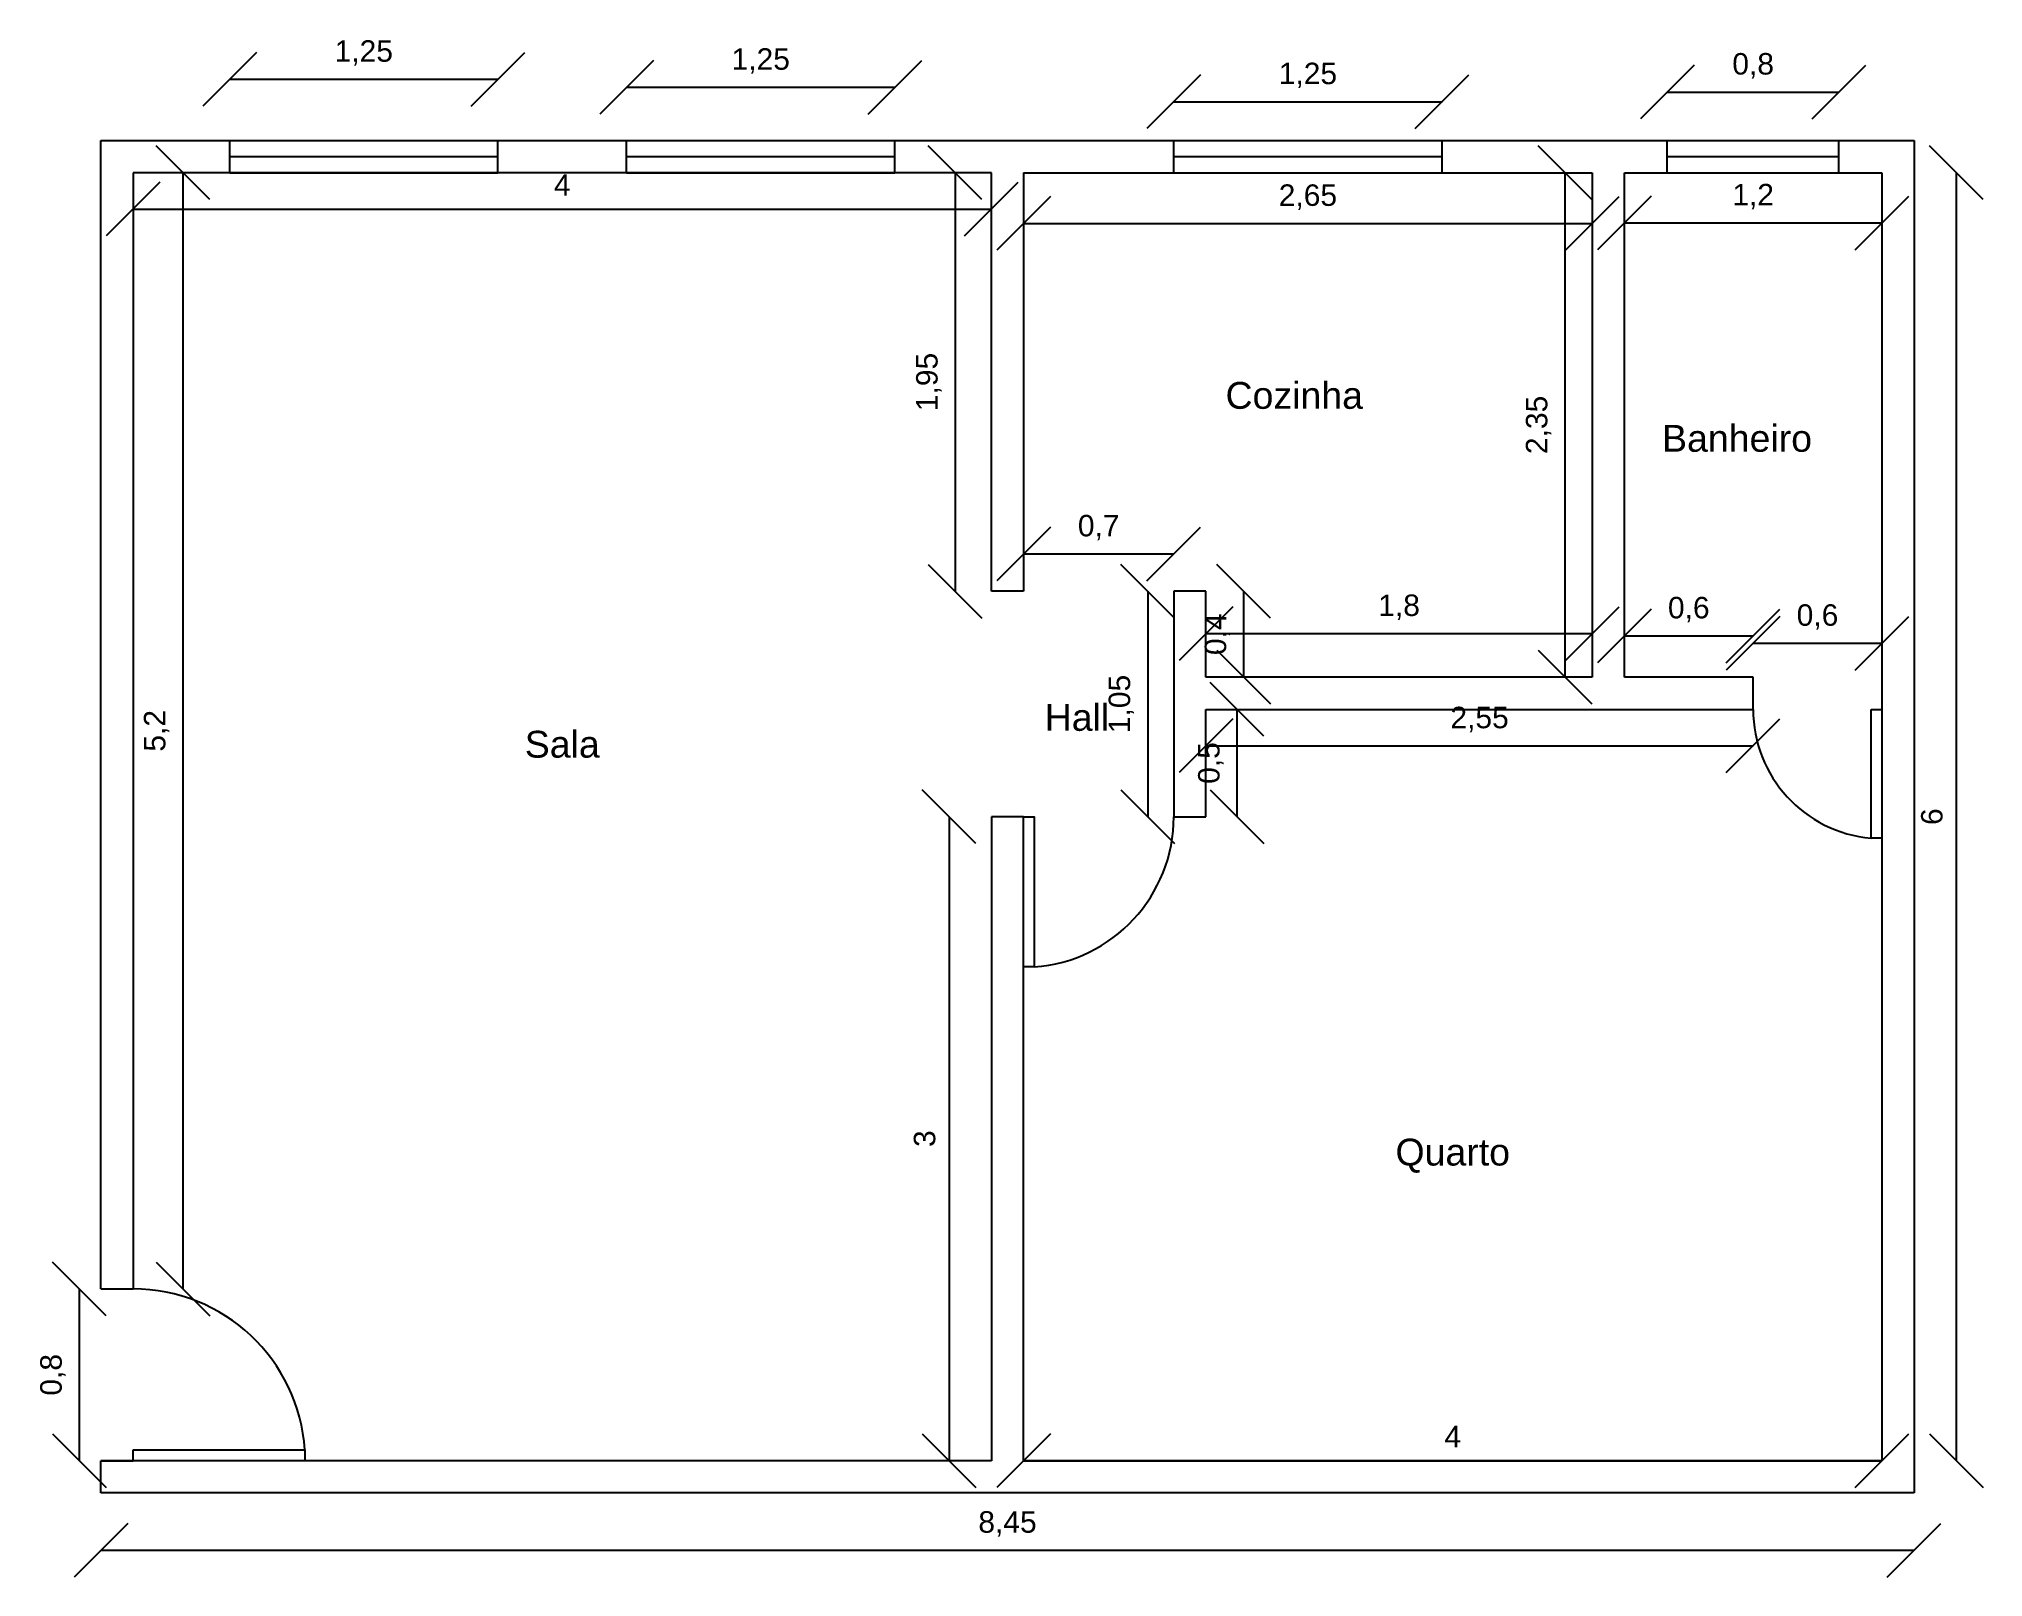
# Model space of a CAD drawing. Header units: millimetres. Extents: x 2755.82 to 2764.88, y 2261.55 to 2268.71.
import ezdxf

# ---------------------------------------------------------------- set-up
doc = ezdxf.new("R2010")
doc.units = ezdxf.units.MM
for name, color, linetype in [('cotas', 7, 'Continuous'), ('paredes', 7, 'Continuous'), ('portas-janelas', 7, 'Continuous')]:
    doc.layers.add(name, color=color, linetype=linetype)
doc.styles.get("Standard").update_dxf_attribs({"font": 'arial.ttf'})
doc.dimstyles.new('cotas-pin1', dxfattribs={"dimscale": 0.1, "dimtxt": 1, "dimasz": 2.5, "dimexe": 1.25, "dimexo": 0.625, "dimtad": 1, "dimtxsty": 'Standard', "dimblk": 'OBLIQUE', "dimcen": 2.5, "dimse1": 1, "dimse2": 1, "dimclrt": 1, "dimadec": 0, "dimazin": 0, "dimtfac": 1, "dimtmove": 0, "dimatfit": 3, "dimfxl": 1, "dimarcsym": 0})

# ---------------------------------------------------------------- blocks, each defined once
blk = doc.blocks.new('janela-grande')
at = {"layer": 'portas-janelas'}
for p, q in [((0, 0), (0, 0.15)), ((0, 0.15), (1.25, 0.15)), ((1.25, 0), (1.25, 0.15)), ((0, 0.075), (1.25, 0.075)), ((0, 0), (1.25, 0)), ((0, 0), (1.25, 0))]:
    blk.add_line(p, q, dxfattribs=at)
blk = doc.blocks.new('janela-menor')
at = {"layer": 'portas-janelas'}
for p, q in [((2763.4092, 2268.0897), (2763.4092, 2268.2397)), ((2763.4092, 2268.2397), (2764.2092, 2268.2397)), ((2763.4092, 2268.1647), (2764.2092, 2268.1647)), ((2764.2092, 2268.0897), (2764.2092, 2268.2397)), ((2763.4092, 2268.0897), (2764.2092, 2268.0897))]:
    blk.add_line(p, q, dxfattribs=at)
blk = doc.blocks.new('porta-banheiro')
at = {"layer": 'portas-janelas'}
blk.add_lwpolyline([(-0.05, 0), (0, 0), (0, -0.6), (-0.05, -0.6)], close=True, dxfattribs=at)
blk.add_arc((0.0023, 0), 0.6023, 180, 265.02089, dxfattribs=at)
blk = doc.blocks.new('porta-quarto')
at = {"layer": 'portas-janelas'}
blk.add_lwpolyline([(0.05, -0.7), (0, -0.7), (0, 0), (0.05, 0), (0.05, -0.7, 0.39269), (0.7, 0)], format="xyb", dxfattribs=at)
blk = doc.blocks.new('porta-entrada')
at = {"layer": 'portas-janelas'}
for p, q in [((0, 0), (0, 0.05)), ((0, 0.05), (0.8, 0.05)), ((0.8, 0), (0, 0)), ((0.8, 0.05), (0.8, 0))]:
    blk.add_line(p, q, dxfattribs=at)
blk.add_arc((0, -0.0017), 0.8017, 3.69522, 90, dxfattribs=at)
blk = doc.blocks.new('_Oblique')
at = {"color": 0, "linetype": 'ByBlock', "lineweight": -2}
blk.add_line((-0.5, -0.5), (0.5, 0.5), dxfattribs=at)
blk = doc.blocks.new('*D12')
at = {"layer": 'cotas', "color": 0, "lineweight": -2, "transparency": 16777216}
blk.add_line((2756.2592, 2267.9202), (2760.2592, 2267.9202), dxfattribs=at)
at = {"layer": 'Defpoints', "color": 0, "transparency": 16777216}
for p in [(2756.2592, 2268.0897), (2760.2592, 2268.0897), (2760.2592, 2267.9202)]:
    blk.add_point(p, dxfattribs=at)
at = {"layer": 'cotas', "color": 0, "lineweight": -2, "transparency": 16777216, "xscale": 0.25, "yscale": 0.25, "zscale": 0.25, "rotation": 180}
blk.add_blockref('_Oblique', (2756.2592, 2267.9202), dxfattribs=at)
at = {"layer": 'cotas', "color": 0, "lineweight": -2, "transparency": 16777216, "xscale": 0.25, "yscale": 0.25, "zscale": 0.25}
blk.add_blockref('_Oblique', (2760.2592, 2267.9202), dxfattribs=at)
at = {"layer": 'cotas', "color": 1, "transparency": 16777216, "insert": (2758.2592, 2268.0327), "char_height": 0.1, "attachment_point": 5}
blk.add_mtext('4', dxfattribs=at)
blk = doc.blocks.new('*D16')
at = {"layer": 'cotas', "color": 0, "lineweight": -2, "transparency": 16777216}
blk.add_line((2760.0902, 2268.0897), (2760.0902, 2266.1397), dxfattribs=at)
at = {"layer": 'Defpoints', "color": 0, "transparency": 16777216}
for p in [(2760.2592, 2268.0897), (2760.0902, 2266.1397), (2760.2592, 2266.1397)]:
    blk.add_point(p, dxfattribs=at)
at = {"layer": 'cotas', "color": 0, "lineweight": -2, "transparency": 16777216, "xscale": 0.25, "yscale": 0.25, "zscale": 0.25}
for p, rotation in [((2760.0902, 2268.0897), 90), ((2760.0902, 2266.1397), 270)]:
    blk.add_blockref('_Oblique', p, dxfattribs=dict(at, rotation=rotation))
at = {"layer": 'cotas', "color": 1, "transparency": 16777216, "insert": (2759.9676, 2267.1147), "char_height": 0.1, "attachment_point": 5, "rotation": 90}
blk.add_mtext('1,95', dxfattribs=at)
blk = doc.blocks.new('*D17')
at = {"layer": 'cotas', "color": 0, "lineweight": -2, "transparency": 16777216}
blk.add_line((2761.2592, 2265.4198), (2763.8092, 2265.4198), dxfattribs=at)
at = {"layer": 'Defpoints', "color": 0, "transparency": 16777216}
for p in [(2761.2592, 2265.5897), (2763.8092, 2265.5897), (2763.8092, 2265.4198)]:
    blk.add_point(p, dxfattribs=at)
at = {"layer": 'cotas', "color": 0, "lineweight": -2, "transparency": 16777216, "xscale": 0.25, "yscale": 0.25, "zscale": 0.25, "rotation": 180}
blk.add_blockref('_Oblique', (2761.2592, 2265.4198), dxfattribs=at)
at = {"layer": 'cotas', "color": 0, "lineweight": -2, "transparency": 16777216, "xscale": 0.25, "yscale": 0.25, "zscale": 0.25}
blk.add_blockref('_Oblique', (2763.8092, 2265.4198), dxfattribs=at)
at = {"layer": 'cotas', "color": 1, "transparency": 16777216, "insert": (2762.5342, 2265.5424), "char_height": 0.1, "attachment_point": 5}
blk.add_mtext('2,55', dxfattribs=at)
blk = doc.blocks.new('*D18')
at = {"layer": 'cotas', "color": 0, "lineweight": -2, "transparency": 16777216}
blk.add_line((2763.2092, 2267.8557), (2764.4092, 2267.8557), dxfattribs=at)
at = {"layer": 'Defpoints', "color": 0, "transparency": 16777216}
for p in [(2763.2092, 2268.0897), (2764.4092, 2268.0897), (2764.4092, 2267.8557)]:
    blk.add_point(p, dxfattribs=at)
at = {"layer": 'cotas', "color": 0, "lineweight": -2, "transparency": 16777216, "xscale": 0.25, "yscale": 0.25, "zscale": 0.25, "rotation": 180}
blk.add_blockref('_Oblique', (2763.2092, 2267.8557), dxfattribs=at)
at = {"layer": 'cotas', "color": 0, "lineweight": -2, "transparency": 16777216, "xscale": 0.25, "yscale": 0.25, "zscale": 0.25}
blk.add_blockref('_Oblique', (2764.4092, 2267.8557), dxfattribs=at)
at = {"layer": 'cotas', "color": 1, "transparency": 16777216, "insert": (2763.8092, 2267.9782), "char_height": 0.1, "attachment_point": 5}
blk.add_mtext('1,2', dxfattribs=at)
blk = doc.blocks.new('*D19')
at = {"layer": 'cotas', "color": 0, "lineweight": -2, "transparency": 16777216}
blk.add_line((2762.932, 2268.0897), (2762.932, 2265.7397), dxfattribs=at)
at = {"layer": 'Defpoints', "color": 0, "transparency": 16777216}
for p in [(2763.0592, 2268.0897), (2762.932, 2265.7397), (2763.0592, 2265.7397)]:
    blk.add_point(p, dxfattribs=at)
at = {"layer": 'cotas', "color": 0, "lineweight": -2, "transparency": 16777216, "xscale": 0.25, "yscale": 0.25, "zscale": 0.25}
for p, rotation in [((2762.932, 2268.0897), 90), ((2762.932, 2265.7397), 270)]:
    blk.add_blockref('_Oblique', p, dxfattribs=dict(at, rotation=rotation))
at = {"layer": 'cotas', "color": 1, "transparency": 16777216, "insert": (2762.8094, 2266.9147), "char_height": 0.1, "attachment_point": 5, "rotation": 90}
blk.add_mtext('2,35', dxfattribs=at)
blk = doc.blocks.new('*D20')
at = {"layer": 'cotas', "color": 0, "lineweight": -2, "transparency": 16777216}
blk.add_line((2760.4092, 2266.3136), (2761.1092, 2266.3136), dxfattribs=at)
at = {"layer": 'Defpoints', "color": 0, "transparency": 16777216}
for p in [(2761.1092, 2266.3136), (2760.4092, 2266.1397), (2761.1092, 2266.1397)]:
    blk.add_point(p, dxfattribs=at)
at = {"layer": 'cotas', "color": 0, "lineweight": -2, "transparency": 16777216, "xscale": 0.25, "yscale": 0.25, "zscale": 0.25, "rotation": 180}
blk.add_blockref('_Oblique', (2760.4092, 2266.3136), dxfattribs=at)
at = {"layer": 'cotas', "color": 0, "lineweight": -2, "transparency": 16777216, "xscale": 0.25, "yscale": 0.25, "zscale": 0.25}
blk.add_blockref('_Oblique', (2761.1092, 2266.3136), dxfattribs=at)
at = {"layer": 'cotas', "color": 1, "transparency": 16777216, "insert": (2760.7592, 2266.4362), "char_height": 0.1, "attachment_point": 5}
blk.add_mtext('0,7', dxfattribs=at)
blk = doc.blocks.new('*D21')
at = {"layer": 'cotas', "color": 0, "lineweight": -2, "transparency": 16777216}
blk.add_line((2761.2592, 2265.9427), (2763.0592, 2265.9427), dxfattribs=at)
at = {"layer": 'Defpoints', "color": 0, "transparency": 16777216}
for p in [(2763.0592, 2265.9427), (2761.2592, 2265.7397), (2763.0592, 2265.7397)]:
    blk.add_point(p, dxfattribs=at)
at = {"layer": 'cotas', "color": 0, "lineweight": -2, "transparency": 16777216, "xscale": 0.25, "yscale": 0.25, "zscale": 0.25, "rotation": 180}
blk.add_blockref('_Oblique', (2761.2592, 2265.9427), dxfattribs=at)
at = {"layer": 'cotas', "color": 0, "lineweight": -2, "transparency": 16777216, "xscale": 0.25, "yscale": 0.25, "zscale": 0.25}
blk.add_blockref('_Oblique', (2763.0592, 2265.9427), dxfattribs=at)
at = {"layer": 'cotas', "color": 1, "transparency": 16777216, "insert": (2762.1592, 2266.0653), "char_height": 0.1, "attachment_point": 5}
blk.add_mtext('1,8', dxfattribs=at)
blk = doc.blocks.new('*D22')
at = {"layer": 'cotas', "color": 0, "lineweight": -2, "transparency": 16777216}
blk.add_line((2760.9876, 2266.1397), (2760.9876, 2265.0897), dxfattribs=at)
at = {"layer": 'Defpoints', "color": 0, "transparency": 16777216}
for p in [(2761.1092, 2266.1397), (2760.9876, 2265.0897), (2761.1092, 2265.0897)]:
    blk.add_point(p, dxfattribs=at)
at = {"layer": 'cotas', "color": 0, "lineweight": -2, "transparency": 16777216, "xscale": 0.25, "yscale": 0.25, "zscale": 0.25}
for p, rotation in [((2760.9876, 2266.1397), 90), ((2760.9876, 2265.0897), 270)]:
    blk.add_blockref('_Oblique', p, dxfattribs=dict(at, rotation=rotation))
at = {"layer": 'cotas', "color": 1, "transparency": 16777216, "insert": (2760.865, 2265.6147), "char_height": 0.1, "attachment_point": 5, "rotation": 90}
blk.add_mtext('1,05', dxfattribs=at)
blk = doc.blocks.new('*D23')
at = {"layer": 'cotas', "color": 0, "lineweight": -2, "transparency": 16777216}
blk.add_line((2760.4092, 2262.0897), (2764.4092, 2262.0897), dxfattribs=at)
at = {"layer": 'Defpoints', "color": 0, "transparency": 16777216}
for p in [(2760.4092, 2262.0897), (2764.4092, 2262.0897), (2764.4092, 2262.0897)]:
    blk.add_point(p, dxfattribs=at)
at = {"layer": 'cotas', "color": 0, "lineweight": -2, "transparency": 16777216, "xscale": 0.25, "yscale": 0.25, "zscale": 0.25, "rotation": 180}
blk.add_blockref('_Oblique', (2760.4092, 2262.0897), dxfattribs=at)
at = {"layer": 'cotas', "color": 0, "lineweight": -2, "transparency": 16777216, "xscale": 0.25, "yscale": 0.25, "zscale": 0.25}
blk.add_blockref('_Oblique', (2764.4092, 2262.0897), dxfattribs=at)
at = {"layer": 'cotas', "color": 1, "transparency": 16777216, "insert": (2762.4092, 2262.2022), "char_height": 0.1, "attachment_point": 5}
blk.add_mtext('4', dxfattribs=at)
blk = doc.blocks.new('*D24')
at = {"layer": 'cotas', "color": 0, "lineweight": -2, "transparency": 16777216}
blk.add_line((2764.756, 2268.0897), (2764.756, 2262.0897), dxfattribs=at)
at = {"layer": 'Defpoints', "color": 0, "transparency": 16777216}
for p in [(2764.4092, 2268.0897), (2764.4092, 2262.0897), (2764.756, 2262.0897)]:
    blk.add_point(p, dxfattribs=at)
at = {"layer": 'cotas', "color": 0, "lineweight": -2, "transparency": 16777216, "xscale": 0.25, "yscale": 0.25, "zscale": 0.25}
for p, rotation in [((2764.756, 2268.0897), 90), ((2764.756, 2262.0897), 270)]:
    blk.add_blockref('_Oblique', p, dxfattribs=dict(at, rotation=rotation))
at = {"layer": 'cotas', "color": 1, "transparency": 16777216, "insert": (2764.6424, 2265.0897), "char_height": 0.1, "attachment_point": 5, "rotation": 90}
blk.add_mtext('6', dxfattribs=at)
blk = doc.blocks.new('*D25')
at = {"layer": 'cotas', "color": 0, "lineweight": -2, "transparency": 16777216}
blk.add_line((2756.4913, 2268.0897), (2756.4913, 2262.8897), dxfattribs=at)
at = {"layer": 'Defpoints', "color": 0, "transparency": 16777216}
for p in [(2756.2592, 2268.0897), (2756.2592, 2262.8897), (2756.4913, 2262.8897)]:
    blk.add_point(p, dxfattribs=at)
at = {"layer": 'cotas', "color": 0, "lineweight": -2, "transparency": 16777216, "xscale": 0.25, "yscale": 0.25, "zscale": 0.25}
for p, rotation in [((2756.4913, 2268.0897), 90), ((2756.4913, 2262.8897), 270)]:
    blk.add_blockref('_Oblique', p, dxfattribs=dict(at, rotation=rotation))
at = {"layer": 'cotas', "color": 1, "transparency": 16777216, "insert": (2756.3687, 2265.4897), "char_height": 0.1, "attachment_point": 5, "rotation": 90}
blk.add_mtext('5,2', dxfattribs=at)
blk = doc.blocks.new('*D26')
at = {"layer": 'cotas', "color": 0, "lineweight": -2, "transparency": 16777216}
blk.add_line((2760.0618, 2265.0897), (2760.0618, 2262.0897), dxfattribs=at)
at = {"layer": 'Defpoints', "color": 0, "transparency": 16777216}
for p in [(2760.2592, 2265.0897), (2760.0618, 2262.0897), (2760.2592, 2262.0897)]:
    blk.add_point(p, dxfattribs=at)
at = {"layer": 'cotas', "color": 0, "lineweight": -2, "transparency": 16777216, "xscale": 0.25, "yscale": 0.25, "zscale": 0.25}
for p, rotation in [((2760.0618, 2265.0897), 90), ((2760.0618, 2262.0897), 270)]:
    blk.add_blockref('_Oblique', p, dxfattribs=dict(at, rotation=rotation))
at = {"layer": 'cotas', "color": 1, "transparency": 16777216, "insert": (2759.9482, 2263.5897), "char_height": 0.1, "attachment_point": 5, "rotation": 90}
blk.add_mtext('3', dxfattribs=at)
blk = doc.blocks.new('*D27')
at = {"layer": 'cotas', "color": 0, "lineweight": -2, "transparency": 16777216}
blk.add_line((2760.4092, 2267.8531), (2763.0592, 2267.8531), dxfattribs=at)
at = {"layer": 'Defpoints', "color": 0, "transparency": 16777216}
for p in [(2760.4092, 2268.0897), (2763.0592, 2268.0897), (2763.0592, 2267.8531)]:
    blk.add_point(p, dxfattribs=at)
at = {"layer": 'cotas', "color": 0, "lineweight": -2, "transparency": 16777216, "xscale": 0.25, "yscale": 0.25, "zscale": 0.25, "rotation": 180}
blk.add_blockref('_Oblique', (2760.4092, 2267.8531), dxfattribs=at)
at = {"layer": 'cotas', "color": 0, "lineweight": -2, "transparency": 16777216, "xscale": 0.25, "yscale": 0.25, "zscale": 0.25}
blk.add_blockref('_Oblique', (2763.0592, 2267.8531), dxfattribs=at)
at = {"layer": 'cotas', "color": 1, "transparency": 16777216, "insert": (2761.7342, 2267.9757), "char_height": 0.1, "attachment_point": 5}
blk.add_mtext('2,65', dxfattribs=at)
blk = doc.blocks.new('*D28')
at = {"layer": 'cotas', "color": 0, "lineweight": -2, "transparency": 16777216}
blk.add_line((2763.2092, 2265.9316), (2763.8092, 2265.9316), dxfattribs=at)
at = {"layer": 'Defpoints', "color": 0, "transparency": 16777216}
for p in [(2763.8092, 2265.9316), (2763.2092, 2265.7397), (2763.8092, 2265.7397)]:
    blk.add_point(p, dxfattribs=at)
at = {"layer": 'cotas', "color": 0, "lineweight": -2, "transparency": 16777216, "xscale": 0.25, "yscale": 0.25, "zscale": 0.25, "rotation": 180}
blk.add_blockref('_Oblique', (2763.2092, 2265.9316), dxfattribs=at)
at = {"layer": 'cotas', "color": 0, "lineweight": -2, "transparency": 16777216, "xscale": 0.25, "yscale": 0.25, "zscale": 0.25}
blk.add_blockref('_Oblique', (2763.8092, 2265.9316), dxfattribs=at)
at = {"layer": 'cotas', "color": 1, "transparency": 16777216, "insert": (2763.5092, 2266.0542), "char_height": 0.1, "attachment_point": 5}
blk.add_mtext('0,6', dxfattribs=at)
blk = doc.blocks.new('*D29')
at = {"layer": 'cotas', "color": 0, "lineweight": -2, "transparency": 16777216}
blk.add_line((2763.4092, 2268.4649), (2764.2092, 2268.4649), dxfattribs=at)
at = {"layer": 'Defpoints', "color": 0, "transparency": 16777216}
for p in [(2764.2092, 2268.4649), (2763.4092, 2268.2397), (2764.2092, 2268.2397)]:
    blk.add_point(p, dxfattribs=at)
at = {"layer": 'cotas', "color": 0, "lineweight": -2, "transparency": 16777216, "xscale": 0.25, "yscale": 0.25, "zscale": 0.25, "rotation": 180}
blk.add_blockref('_Oblique', (2763.4092, 2268.4649), dxfattribs=at)
at = {"layer": 'cotas', "color": 0, "lineweight": -2, "transparency": 16777216, "xscale": 0.25, "yscale": 0.25, "zscale": 0.25}
blk.add_blockref('_Oblique', (2764.2092, 2268.4649), dxfattribs=at)
at = {"layer": 'cotas', "color": 1, "transparency": 16777216, "insert": (2763.8092, 2268.5875), "char_height": 0.1, "attachment_point": 5}
blk.add_mtext('0,8', dxfattribs=at)
blk = doc.blocks.new('*D30')
at = {"layer": 'cotas', "color": 0, "lineweight": -2, "transparency": 16777216}
blk.add_line((2761.1092, 2268.4201), (2762.3592, 2268.4201), dxfattribs=at)
at = {"layer": 'Defpoints', "color": 0, "transparency": 16777216}
for p in [(2762.3592, 2268.4201), (2761.1092, 2268.2397), (2762.3592, 2268.2397)]:
    blk.add_point(p, dxfattribs=at)
at = {"layer": 'cotas', "color": 0, "lineweight": -2, "transparency": 16777216, "xscale": 0.25, "yscale": 0.25, "zscale": 0.25, "rotation": 180}
blk.add_blockref('_Oblique', (2761.1092, 2268.4201), dxfattribs=at)
at = {"layer": 'cotas', "color": 0, "lineweight": -2, "transparency": 16777216, "xscale": 0.25, "yscale": 0.25, "zscale": 0.25}
blk.add_blockref('_Oblique', (2762.3592, 2268.4201), dxfattribs=at)
at = {"layer": 'cotas', "color": 1, "transparency": 16777216, "insert": (2761.7342, 2268.5427), "char_height": 0.1, "attachment_point": 5}
blk.add_mtext('1,25', dxfattribs=at)
blk = doc.blocks.new('*D31')
at = {"layer": 'cotas', "color": 0, "lineweight": -2, "transparency": 16777216}
blk.add_line((2758.5592, 2268.4873), (2759.8092, 2268.4873), dxfattribs=at)
at = {"layer": 'Defpoints', "color": 0, "transparency": 16777216}
for p in [(2759.8092, 2268.4873), (2758.5592, 2268.2397), (2759.8092, 2268.2397)]:
    blk.add_point(p, dxfattribs=at)
at = {"layer": 'cotas', "color": 0, "lineweight": -2, "transparency": 16777216, "xscale": 0.25, "yscale": 0.25, "zscale": 0.25, "rotation": 180}
blk.add_blockref('_Oblique', (2758.5592, 2268.4873), dxfattribs=at)
at = {"layer": 'cotas', "color": 0, "lineweight": -2, "transparency": 16777216, "xscale": 0.25, "yscale": 0.25, "zscale": 0.25}
blk.add_blockref('_Oblique', (2759.8092, 2268.4873), dxfattribs=at)
at = {"layer": 'cotas', "color": 1, "transparency": 16777216, "insert": (2759.1842, 2268.6099), "char_height": 0.1, "attachment_point": 5}
blk.add_mtext('1,25', dxfattribs=at)
blk = doc.blocks.new('*D32')
at = {"layer": 'cotas', "color": 0, "lineweight": -2, "transparency": 16777216}
blk.add_line((2756.7092, 2268.5246), (2757.9592, 2268.5246), dxfattribs=at)
at = {"layer": 'Defpoints', "color": 0, "transparency": 16777216}
for p in [(2757.9592, 2268.5246), (2756.7092, 2268.2397), (2757.9592, 2268.2397)]:
    blk.add_point(p, dxfattribs=at)
at = {"layer": 'cotas', "color": 0, "lineweight": -2, "transparency": 16777216, "xscale": 0.25, "yscale": 0.25, "zscale": 0.25, "rotation": 180}
blk.add_blockref('_Oblique', (2756.7092, 2268.5246), dxfattribs=at)
at = {"layer": 'cotas', "color": 0, "lineweight": -2, "transparency": 16777216, "xscale": 0.25, "yscale": 0.25, "zscale": 0.25}
blk.add_blockref('_Oblique', (2757.9592, 2268.5246), dxfattribs=at)
at = {"layer": 'cotas', "color": 1, "transparency": 16777216, "insert": (2757.3342, 2268.6472), "char_height": 0.1, "attachment_point": 5}
blk.add_mtext('1,25', dxfattribs=at)
blk = doc.blocks.new('*D33')
at = {"layer": 'cotas', "color": 0, "lineweight": -2, "transparency": 16777216}
blk.add_line((2761.4043, 2265.0897), (2761.4043, 2265.5897), dxfattribs=at)
at = {"layer": 'Defpoints', "color": 0, "transparency": 16777216}
for p in [(2761.2592, 2265.5897), (2761.4043, 2265.5897), (2761.2592, 2265.0897)]:
    blk.add_point(p, dxfattribs=at)
at = {"layer": 'cotas', "color": 0, "lineweight": -2, "transparency": 16777216, "xscale": 0.25, "yscale": 0.25, "zscale": 0.25}
for p, rotation in [((2761.4043, 2265.5897), 90), ((2761.4043, 2265.0897), 270)]:
    blk.add_blockref('_Oblique', p, dxfattribs=dict(at, rotation=rotation))
at = {"layer": 'cotas', "color": 1, "transparency": 16777216, "insert": (2761.2817, 2265.3397), "char_height": 0.1, "attachment_point": 5, "rotation": 90}
blk.add_mtext('0,5', dxfattribs=at)
blk = doc.blocks.new('*D34')
at = {"layer": 'cotas', "color": 0, "lineweight": -2, "transparency": 16777216}
blk.add_line((2761.4352, 2265.7397), (2761.4352, 2266.1397), dxfattribs=at)
at = {"layer": 'Defpoints', "color": 0, "transparency": 16777216}
for p in [(2761.2592, 2266.1397), (2761.4352, 2266.1397), (2761.2592, 2265.7397)]:
    blk.add_point(p, dxfattribs=at)
at = {"layer": 'cotas', "color": 0, "lineweight": -2, "transparency": 16777216, "xscale": 0.25, "yscale": 0.25, "zscale": 0.25}
for p, rotation in [((2761.4352, 2266.1397), 90), ((2761.4352, 2265.7397), 270)]:
    blk.add_blockref('_Oblique', p, dxfattribs=dict(at, rotation=rotation))
at = {"layer": 'cotas', "color": 1, "transparency": 16777216, "insert": (2761.3126, 2265.9397), "char_height": 0.1, "attachment_point": 5, "rotation": 90}
blk.add_mtext('0,4', dxfattribs=at)
blk = doc.blocks.new('*D35')
at = {"layer": 'cotas', "color": 0, "lineweight": -2, "transparency": 16777216}
blk.add_line((2756.1092, 2261.6725), (2764.5592, 2261.6725), dxfattribs=at)
at = {"layer": 'Defpoints', "color": 0, "transparency": 16777216}
for p in [(2756.1092, 2261.9397), (2764.5592, 2261.9397), (2764.5592, 2261.6725)]:
    blk.add_point(p, dxfattribs=at)
at = {"layer": 'cotas', "color": 0, "lineweight": -2, "transparency": 16777216, "xscale": 0.25, "yscale": 0.25, "zscale": 0.25, "rotation": 180}
blk.add_blockref('_Oblique', (2756.1092, 2261.6725), dxfattribs=at)
at = {"layer": 'cotas', "color": 0, "lineweight": -2, "transparency": 16777216, "xscale": 0.25, "yscale": 0.25, "zscale": 0.25}
blk.add_blockref('_Oblique', (2764.5592, 2261.6725), dxfattribs=at)
at = {"layer": 'cotas', "color": 1, "transparency": 16777216, "insert": (2760.3342, 2261.795), "char_height": 0.1, "attachment_point": 5}
blk.add_mtext('8,45', dxfattribs=at)
blk = doc.blocks.new('*D37')
at = {"layer": 'cotas', "color": 0, "lineweight": -2, "transparency": 16777216}
blk.add_line((2756.0082, 2262.8897), (2756.0082, 2262.0897), dxfattribs=at)
at = {"layer": 'Defpoints', "color": 0, "transparency": 16777216}
for p in [(2756.1092, 2262.8897), (2756.0082, 2262.0897), (2756.1092, 2262.0897)]:
    blk.add_point(p, dxfattribs=at)
at = {"layer": 'cotas', "color": 0, "lineweight": -2, "transparency": 16777216, "xscale": 0.25, "yscale": 0.25, "zscale": 0.25}
for p, rotation in [((2756.0082, 2262.8897), 90), ((2756.0082, 2262.0897), 270)]:
    blk.add_blockref('_Oblique', p, dxfattribs=dict(at, rotation=rotation))
at = {"layer": 'cotas', "color": 1, "transparency": 16777216, "insert": (2755.8856, 2262.4897), "char_height": 0.1, "attachment_point": 5, "rotation": 90}
blk.add_mtext('0,8', dxfattribs=at)
blk = doc.blocks.new('*D38')
at = {"layer": 'cotas', "color": 0, "lineweight": -2, "transparency": 16777216}
blk.add_line((2764.4092, 2265.8971), (2763.8092, 2265.8971), dxfattribs=at)
at = {"layer": 'Defpoints', "color": 0, "transparency": 16777216}
for p in [(2763.8092, 2265.8971), (2763.8092, 2265.5897), (2764.4092, 2265.5897)]:
    blk.add_point(p, dxfattribs=at)
at = {"layer": 'cotas', "color": 0, "lineweight": -2, "transparency": 16777216, "xscale": 0.25, "yscale": 0.25, "zscale": 0.25, "rotation": 180}
blk.add_blockref('_Oblique', (2763.8092, 2265.8971), dxfattribs=at)
at = {"layer": 'cotas', "color": 0, "lineweight": -2, "transparency": 16777216, "xscale": 0.25, "yscale": 0.25, "zscale": 0.25}
blk.add_blockref('_Oblique', (2764.4092, 2265.8971), dxfattribs=at)
at = {"layer": 'cotas', "color": 1, "transparency": 16777216, "insert": (2764.1092, 2266.0197), "char_height": 0.1, "attachment_point": 5}
blk.add_mtext('0,6', dxfattribs=at)

msp = doc.modelspace()

# ---------------------------------------------------------------- linework, layer by layer
at = {"layer": 'paredes'}
for p, q in [((2756.1092, 2268.0897), (2756.1092, 2268.2397)), ((2756.1092, 2268.2397), (2763.0592, 2268.2397)), ((2763.0592, 2268.2397), (2764.2592, 2268.2397)), ((2764.2592, 2268.2397), (2764.4092, 2268.2397)), ((2764.4092, 2268.2397), (2764.5592, 2268.2397)), ((2764.5592, 2268.2397), (2764.5592, 2261.9397)), ((2756.1092, 2262.8897), (2756.1092, 2268.0897)), ((2760.2592, 2268.0897), (2756.2592, 2268.0897)), ((2756.2592, 2268.0897), (2756.2592, 2262.8897)), ((2760.2592, 2266.1397), (2760.2592, 2268.0897)), ((2760.4092, 2268.0897), (2763.0592, 2268.0897)), ((2760.4092, 2268.0897), (2760.4092, 2266.1397)), ((2763.0592, 2268.0897), (2763.0592, 2265.7397)), ((2763.2092, 2265.7397), (2763.2092, 2268.0897)), ((2763.2092, 2268.0897), (2764.2592, 2268.0897)), ((2764.2592, 2268.0897), (2764.4092, 2268.0897)), ((2764.4092, 2268.0897), (2764.4092, 2262.0897)), ((2760.4092, 2266.1397), (2760.2592, 2266.1397)), ((2761.2592, 2266.1397), (2761.1092, 2266.1397)), ((2761.1092, 2266.1397), (2761.1092, 2265.0897)), ((2761.2592, 2265.7397), (2761.2592, 2266.1397)), ((2763.2092, 2265.7397), (2763.2092, 2266.1397)), ((2763.0592, 2265.7397), (2761.2592, 2265.7397)), ((2763.6592, 2265.7397), (2763.2092, 2265.7397)), ((2763.8092, 2265.7397), (2763.6592, 2265.7397)), ((2763.8092, 2265.5897), (2763.8092, 2265.7397)), ((2761.2592, 2265.0897), (2761.2592, 2265.5897)), ((2761.2592, 2265.5897), (2763.8092, 2265.5897)), ((2760.4092, 2265.0897), (2760.2592, 2265.0897)), ((2760.2592, 2265.0897), (2760.2592, 2262.0897)), ((2760.4092, 2262.0897), (2760.4092, 2265.0897)), ((2761.1092, 2265.0897), (2761.2592, 2265.0897)), ((2756.1092, 2262.8897), (2756.2592, 2262.8897)), ((2760.1092, 2262.0897), (2756.1092, 2262.0897)), ((2756.1092, 2261.9397), (2756.1092, 2262.0897)), ((2756.1092, 2262.0897), (2756.2592, 2262.0897)), ((2760.2592, 2262.0897), (2760.1092, 2262.0897)), ((2764.4092, 2262.0897), (2760.4092, 2262.0897)), ((2760.1092, 2261.9397), (2756.1092, 2261.9397)), ((2764.4092, 2261.9397), (2760.1092, 2261.9397)), ((2764.5592, 2261.9397), (2764.4092, 2261.9397))]:
    msp.add_line(p, q, dxfattribs=at)
at = {"layer": 'portas-janelas'}
for p, q in [((2758.5592, 2268.0897), (2759.8092, 2268.0897)), ((2761.1092, 2268.0897), (2762.3592, 2268.0897)), ((2763.4092, 2268.0897), (2764.2092, 2268.0897))]:
    msp.add_line(p, q, dxfattribs=at)

# ---------------------------------------------------------------- block references
for name, p in [('janela-grande', (2756.7092, 2268.0897)), ('janela-grande', (2758.5592, 2268.0897)), ('janela-grande', (2761.1092, 2268.0897)), ('janela-menor', (0, 0)), ('porta-banheiro', (2764.4092, 2265.5897)), ('porta-quarto', (2760.4092, 2265.0897)), ('porta-entrada', (2756.2592, 2262.0897))]:
    msp.add_blockref(name, p, dxfattribs=at)

# ---------------------------------------------------------------- texts
at = {"layer": 'cotas', "char_height": 0.125, "attachment_point": 1}
for s, width, insert in [('\\pxqc;Cozinha', 2.522779, (2760.4092, 2267.1147)), ('\\pxqc;Banheiro', 1.35, (2763.0592, 2266.9147)), ('Hall', 0.684062, (2760.5076, 2265.6147)), ('\\pxqc;Sala', 4, (2756.2592, 2265.4897)), ('\\pxqc;Quarto', 4, (2760.4092, 2263.5897))]:
    msp.add_mtext_dynamic_manual_height_columns(s, width=width, gutter_width=12.5, heights=[0], dxfattribs=dict(at, insert=insert))

# ---------------------------------------------------------------- dimensions: what is measured, and where the dimension line sits
at = {"layer": 'cotas'}
for base, p1, p2, picture, middle in [((2757.9592, 2268.5246), (2756.7092, 2268.2397), (2757.9592, 2268.2397), '*D32', (2757.3342, 2268.6472)), ((2759.8092, 2268.4873), (2758.5592, 2268.2397), (2759.8092, 2268.2397), '*D31', (2759.1842, 2268.6099)), ((2762.3592, 2268.4201), (2761.1092, 2268.2397), (2762.3592, 2268.2397), '*D30', (2761.7342, 2268.5427)), ((2764.2092, 2268.4649), (2763.4092, 2268.2397), (2764.2092, 2268.2397), '*D29', (2763.8092, 2268.5875)), ((2764.4092, 2267.8557), (2763.2092, 2268.0897), (2764.4092, 2268.0897), '*D18', (2763.8092, 2267.9782)), ((2761.1092, 2266.3136), (2760.4092, 2266.1397), (2761.1092, 2266.1397), '*D20', (2760.7592, 2266.4362)), ((2763.0592, 2265.9427), (2761.2592, 2265.7397), (2763.0592, 2265.7397), '*D21', (2762.1592, 2266.0653)), ((2763.8092, 2265.9316), (2763.2092, 2265.7397), (2763.8092, 2265.7397), '*D28', (2763.5092, 2266.0542)), ((2763.8092, 2265.8971), (2764.4092, 2265.5897), (2763.8092, 2265.5897), '*D38', (2764.1092, 2266.0197)), ((2763.8092, 2265.4198), (2761.2592, 2265.5897), (2763.8092, 2265.5897), '*D17', (2762.5342, 2265.5424)), ((2764.4092, 2262.0897), (2760.4092, 2262.0897), (2764.4092, 2262.0897), '*D23', (2762.4092, 2262.2022))]:
    dim = msp.add_linear_dim(base=base, p1=p1, p2=p2, dimstyle='cotas-pin1', dxfattribs=at)
    dim.commit()
    dim.dimension.update_dxf_attribs({"geometry": picture, "text_midpoint": middle})
for base, p1, p2, picture, middle in [((2756.4913, 2262.8897), (2756.2592, 2268.0897), (2756.2592, 2262.8897), '*D25', (2756.3687, 2265.4897)), ((2760.0902, 2266.1397), (2760.2592, 2268.0897), (2760.2592, 2266.1397), '*D16', (2759.9676, 2267.1147)), ((2762.932, 2265.7397), (2763.0592, 2268.0897), (2763.0592, 2265.7397), '*D19', (2762.8094, 2266.9147)), ((2764.756, 2262.0897), (2764.4092, 2268.0897), (2764.4092, 2262.0897), '*D24', (2764.6424, 2265.0897)), ((2760.9876, 2265.0897), (2761.1092, 2266.1397), (2761.1092, 2265.0897), '*D22', (2760.865, 2265.6147)), ((2761.4352, 2266.1397), (2761.2592, 2265.7397), (2761.2592, 2266.1397), '*D34', (2761.3126, 2265.9397)), ((2761.4043, 2265.5897), (2761.2592, 2265.0897), (2761.2592, 2265.5897), '*D33', (2761.2817, 2265.3397)), ((2760.0618, 2262.0897), (2760.2592, 2265.0897), (2760.2592, 2262.0897), '*D26', (2759.9482, 2263.5897)), ((2756.0082, 2262.0897), (2756.1092, 2262.8897), (2756.1092, 2262.0897), '*D37', (2755.8856, 2262.4897))]:
    dim = msp.add_linear_dim(base=base, p1=p1, p2=p2, angle=90, dimstyle='cotas-pin1', dxfattribs=at)
    dim.commit()
    dim.dimension.update_dxf_attribs({"geometry": picture, "text_midpoint": middle})
for base, p1, p2, picture, middle in [((2760.2592, 2267.9202), (2756.2592, 2268.0897), (2760.2592, 2268.0897), '*D12', (2758.2592, 2267.9202)), ((2763.0592, 2267.8531), (2760.4092, 2268.0897), (2763.0592, 2268.0897), '*D27', (2761.7342, 2267.8531)), ((2764.5592, 2261.6725), (2756.1092, 2261.9397), (2764.5592, 2261.9397), '*D35', (2760.3342, 2261.6725))]:
    dim = msp.add_linear_dim(base=base, p1=p1, p2=p2, dimstyle='cotas-pin1', dxfattribs=at)
    dim.commit()
    dim.dimension.update_dxf_attribs({"geometry": picture, "text_midpoint": middle, "dimtype": 160})

doc.saveas('drawing.dxf')
